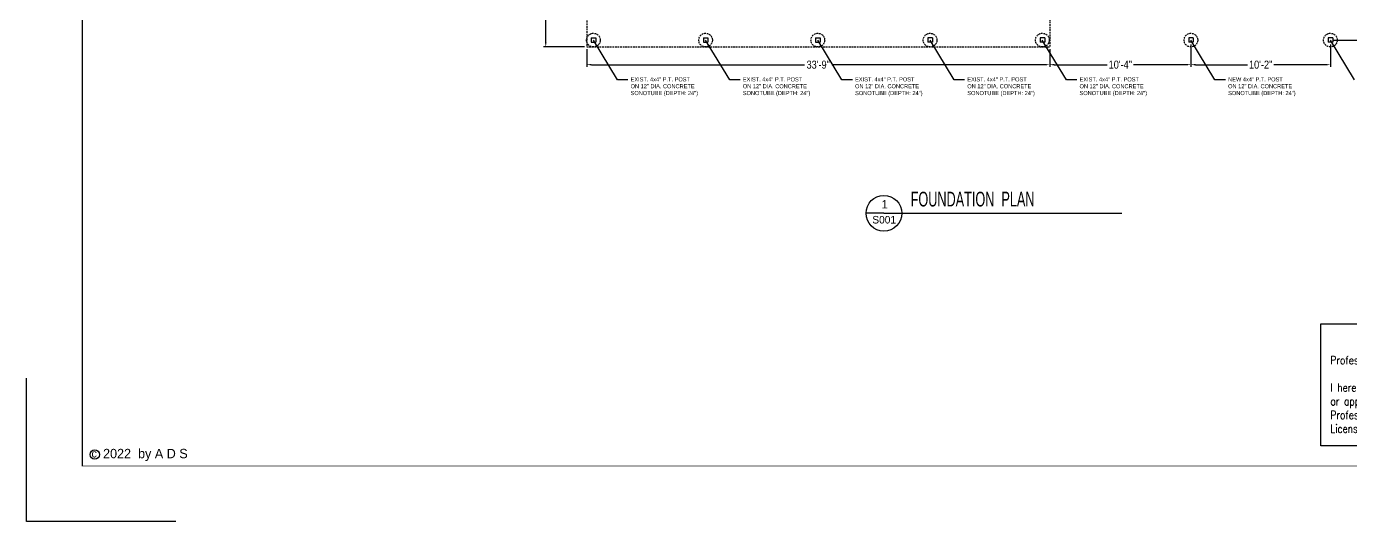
# Model space of a CAD drawing. Header units: inches. Extents: x -1842 to 12195, y -2228 to 2193.
# Drawn here: x 1951 to 3109, y -1028 to -595 of the extents above; entities that cross this region are included whole.
import ezdxf

# ---------------------------------------------------------------- set-up
doc = ezdxf.new("R2010")
doc.units = ezdxf.units.IN
doc.header["$LTSCALE"] = 6
doc.header["$MEASUREMENT"] = 0
doc.linetypes.add('HIDDEN', pattern=[0.375, 0.25, -0.125])
for name, color, linetype in [('ARWALL', 7, 'HIDDEN'), ('FOUNDATION', 1, 'Continuous'), ('Title Block', 7, 'Continuous')]:
    doc.layers.add(name, color=color, linetype=linetype)
doc.styles.add('ARCH', font='romans.shx', dxfattribs={"width": 0.75, "height": 8})
doc.styles.add('ARCHSTYLSHX', font='ARCHSTYL.SHX')
doc.styles.add('HS-DESIGN-PLAN', font='GOTHIC.TTF', dxfattribs={"height": 0.09375})
doc.styles.add('HS-DESIGN-TTLB', font='GOTHIC.TTF')
doc.styles.get("Standard").update_dxf_attribs({"font": 'ARIALN.TTF'})
doc.styles.add('TAGS', font='romans', dxfattribs={"width": 0.8})
doc.dimstyles.new('STANDARD$0', dxfattribs={"dimtxt": 6, "dimasz": 3, "dimexe": 4, "dimexo": 24, "dimgap": 0.5, "dimtad": 1, "dimdec": 1, "dimzin": 3, "dimdsep": 46, "dimlunit": 4, "dimtxsty": 'ARCHSTYLSHX', "dimblk1": 'OBLIQUE', "dimblk2": 'OBLIQUE', "dimsah": 1, "dimcen": 0.0625, "dimdle": 4, "dimadec": 0, "dimazin": 0, "dimtfac": 1, "dimtdec": 1, "dimtofl": 0, "dimtmove": 0, "dimatfit": 3, "dimldrblk": 'OBLIQUE', "dimfxl": 1, "dimfrac": 2, "dimtolj": 1, "dimtzin": 0, "dimlwd": 9, "dimlwe": 13, "dimarcsym": 0})

# ---------------------------------------------------------------- blocks, each defined once
blk = doc.blocks.new('*D195')
at = {"layer": 'Defpoints', "color": 0, "transparency": 16777216}
for p in [(2434.7, -524.4), (2405, -612.5), (2440.9, -612.5)]:
    blk.add_point(p, dxfattribs=at)
at = {"layer": 'Title Block', "color": 3, "lineweight": -2, "transparency": 16777216}
for p, q in [((2432.7, -524.4), (2403, -524.4)), ((2405, -528.4), (2405, -562.9)), ((2405, -608.5), (2405, -573.9)), ((2438.9, -612.5), (2403, -612.5))]:
    blk.add_line(p, q, dxfattribs=at)
at = {"layer": 'Title Block', "color": 3, "transparency": 16777216}
for points in [[(2404.3, -528.4), (2405.7, -528.4), (2405, -524.4)], [(2404.3, -608.5), (2405.7, -608.5), (2405, -612.5)]]:
    blk.add_solid(points, dxfattribs=at)
at = {"layer": 'Title Block', "color": 3, "transparency": 16777216, "insert": (2405, -568.4), "char_height": 7, "attachment_point": 5}
blk.add_mtext('\\A1;7\'-4"', dxfattribs=at)
blk = doc.blocks.new('*D197')
at = {"layer": 'Defpoints', "color": 0, "transparency": 16777216}
for p in [(2440.9, -612.5), (2845.9, -612.5), (2845.9, -628)]:
    blk.add_point(p, dxfattribs=at)
at = {"layer": 'Title Block', "color": 3, "lineweight": -2, "transparency": 16777216}
for p, q in [((2440.9, -614.5), (2440.9, -630)), ((2845.9, -614.5), (2845.9, -630)), ((2444.9, -628), (2631.5, -628)), ((2841.9, -628), (2655.3, -628))]:
    blk.add_line(p, q, dxfattribs=at)
at = {"layer": 'Title Block', "color": 3, "transparency": 16777216}
for points in [[(2444.9, -627.3), (2444.9, -628.7), (2440.9, -628)], [(2841.9, -627.3), (2841.9, -628.7), (2845.9, -628)]]:
    blk.add_solid(points, dxfattribs=at)
at = {"layer": 'Title Block', "color": 3, "transparency": 16777216, "insert": (2643.4, -628), "char_height": 7, "attachment_point": 5}
blk.add_mtext('\\A1;33\'-9"', dxfattribs=at)
blk = doc.blocks.new('*D199')
at = {"layer": 'Defpoints', "color": 0, "transparency": 16777216}
for p in [(3091.5, -570), (3142, -570), (3091.5, -606.5)]:
    blk.add_point(p, dxfattribs=at)
at = {"layer": 'Title Block', "color": 3, "lineweight": -2, "transparency": 16777216}
for p, q in [((3093.5, -570), (3144, -570)), ((3142, -574), (3142, -582.7)), ((3142, -602.5), (3142, -593.8)), ((3093.5, -606.5), (3144, -606.5))]:
    blk.add_line(p, q, dxfattribs=at)
at = {"layer": 'Title Block', "color": 3, "transparency": 16777216}
for points in [[(3141.3, -574), (3142.7, -574), (3142, -570)], [(3141.3, -602.5), (3142.7, -602.5), (3142, -606.5)]]:
    blk.add_solid(points, dxfattribs=at)
at = {"layer": 'Title Block', "color": 3, "transparency": 16777216, "insert": (3142, -588.2), "char_height": 7, "attachment_point": 5}
blk.add_mtext("\\A1;3'", dxfattribs=at)
blk = doc.blocks.new('*D200')
at = {"layer": 'Defpoints', "color": 0, "transparency": 16777216}
for p in [(2969.5, -608.4), (3091.5, -608.4), (2969.5, -628)]:
    blk.add_point(p, dxfattribs=at)
at = {"layer": 'Title Block', "color": 3, "lineweight": -2, "transparency": 16777216}
for p, q in [((2969.5, -610.4), (2969.5, -630)), ((3091.5, -610.4), (3091.5, -630)), ((2973.5, -628), (3018.9, -628)), ((3087.5, -628), (3042.1, -628))]:
    blk.add_line(p, q, dxfattribs=at)
at = {"layer": 'Title Block', "color": 3, "transparency": 16777216}
for points in [[(2973.5, -627.3), (2973.5, -628.7), (2969.5, -628)], [(3087.5, -627.3), (3087.5, -628.7), (3091.5, -628)]]:
    blk.add_solid(points, dxfattribs=at)
at = {"layer": 'Title Block', "color": 3, "transparency": 16777216, "insert": (3030.5, -628), "char_height": 7, "attachment_point": 5}
blk.add_mtext('\\A1;10\'-2"', dxfattribs=at)
blk = doc.blocks.new('*D201')
at = {"layer": 'Defpoints', "color": 0, "transparency": 16777216}
for p in [(2845.9, -612.5), (2969.5, -608.4), (2845.9, -628)]:
    blk.add_point(p, dxfattribs=at)
at = {"layer": 'Title Block', "color": 3, "lineweight": -2, "transparency": 16777216}
for p, q in [((2969.5, -610.4), (2969.5, -630)), ((2845.9, -614.5), (2845.9, -630)), ((2849.9, -628), (2896.1, -628)), ((2965.5, -628), (2919.3, -628))]:
    blk.add_line(p, q, dxfattribs=at)
at = {"layer": 'Title Block', "color": 3, "transparency": 16777216}
for points in [[(2849.9, -627.3), (2849.9, -628.7), (2845.9, -628)], [(2965.5, -627.3), (2965.5, -628.7), (2969.5, -628)]]:
    blk.add_solid(points, dxfattribs=at)
at = {"layer": 'Title Block', "color": 3, "transparency": 16777216, "insert": (2907.7, -628), "char_height": 7, "attachment_point": 5}
blk.add_mtext('\\A1;10\'-4"', dxfattribs=at)

msp = doc.modelspace()

# ---------------------------------------------------------------- linework, layer by layer
for q in [(2685.2439604, -758.1162746), (2685.2439604, -758.1162746), (2909.0705154, -758.1162746), (2909.0705154, -758.1162746)]:
    msp.add_line((2700.8743489, -758.1162746), q)
msp.add_lwpolyline([(1998.8759753, 147.0156656, 0.5, 0.5, 0), (3493.93521, 147.0156656, 0, 0, 0), (3493.93521, -979.4335558, 0.5, 0.5, 0), (1998.8759753, -979.4335558, 0.5, 0.5, 0)], format="xyseb")
at = {"const_width": 0.5}
msp.add_lwpolyline([(1999.2759753, -979.4335558), (1999.2759753, 147.0156656)], dxfattribs=at)
msp.add_lwpolyline([(1999.2759753, -979.4335558), (1999.2759753, 147.0156656)], dxfattribs=at)
msp.add_circle((2700.8743489, -758.1162746), 15.6303885)
msp.add_circle((2700.8743489, -758.1162746), 15.6303885)
at = {"layer": 'ARWALL', "color": 2, "linetype": 'HIDDEN'}
for p, q in [((2440.8707791, -524.4105158), (2440.8707791, -612.4623456)), ((2845.9183875, -570.0105158), (2845.9183875, -612.4623456)), ((2440.8707791, -612.4623456), (2845.9183875, -612.4623456))]:
    msp.add_line(p, q, dxfattribs=at)
for centre in [(2446.6605895, -606.479836), (2544.8605895, -606.479836), (2643.0605895, -606.479836), (2741.2605895, -606.479836), (2839.4605895, -606.479836), (2969.4605895, -606.479836), (3091.4605895, -606.479836)]:
    msp.add_circle(centre, 6, dxfattribs=at)
at = {"layer": 'FOUNDATION'}
for p, q in [((2467.7428673, -641.3008465), (2446.6605895, -606.479836)), ((2467.7428673, -641.3008465), (2446.6605895, -606.479836)), ((2565.9428673, -641.3008465), (2544.8605895, -606.479836)), ((2565.9428673, -641.3008465), (2544.8605895, -606.479836)), ((2664.1428673, -641.3008465), (2643.0605895, -606.479836)), ((2664.1428673, -641.3008465), (2643.0605895, -606.479836)), ((2762.3428673, -641.3008465), (2741.2605895, -606.479836)), ((2762.3428673, -641.3008465), (2741.2605895, -606.479836)), ((2860.5428673, -641.3008465), (2839.4605895, -606.479836)), ((2860.5428673, -641.3008465), (2839.4605895, -606.479836)), ((2990.5428673, -641.3008465), (2969.4605895, -606.479836)), ((2990.5428673, -641.3008465), (2969.4605895, -606.479836)), ((3112.5428673, -641.3008465), (3091.4605895, -606.479836)), ((3112.5428673, -641.3008465), (3091.4605895, -606.479836)), ((2476.9090977, -641.3008465), (2467.7428673, -641.3008465)), ((2476.9090977, -641.3008465), (2467.7428673, -641.3008465)), ((2575.1090977, -641.3008465), (2565.9428673, -641.3008465)), ((2575.1090977, -641.3008465), (2565.9428673, -641.3008465)), ((2673.3090977, -641.3008465), (2664.1428673, -641.3008465)), ((2673.3090977, -641.3008465), (2664.1428673, -641.3008465)), ((2771.5090977, -641.3008465), (2762.3428673, -641.3008465)), ((2771.5090977, -641.3008465), (2762.3428673, -641.3008465)), ((2869.7090977, -641.3008465), (2860.5428673, -641.3008465)), ((2869.7090977, -641.3008465), (2860.5428673, -641.3008465)), ((2999.7090977, -641.3008465), (2990.5428673, -641.3008465)), ((2999.7090977, -641.3008465), (2990.5428673, -641.3008465))]:
    msp.add_line(p, q, dxfattribs=at)
at = {"layer": 'Title Block'}
for p, q in [((1999.2759753, 147.0156656), (1999.2759753, -979.4335558)), ((2444.7276878, -604.4105158), (2448.7276878, -604.4105158)), ((2444.7276878, -604.4105158), (2444.7276878, -608.4105158)), ((2444.7276878, -608.4105158), (2448.7276878, -608.4105158)), ((2448.7276878, -604.4105158), (2448.7276878, -608.4105158)), ((2542.9276878, -604.4105158), (2546.9276878, -604.4105158)), ((2542.9276878, -604.4105158), (2542.9276878, -608.4105158)), ((2542.9276878, -608.4105158), (2546.9276878, -608.4105158)), ((2546.9276878, -604.4105158), (2546.9276878, -608.4105158)), ((2641.1276878, -604.4105158), (2645.1276878, -604.4105158)), ((2641.1276878, -604.4105158), (2641.1276878, -608.4105158)), ((2641.1276878, -608.4105158), (2645.1276878, -608.4105158)), ((2645.1276878, -604.4105158), (2645.1276878, -608.4105158)), ((2645.1276878, -604.4105158), (2645.1276878, -608.4105158)), ((2743.3276878, -604.4105158), (2739.3276878, -604.4105158)), ((2739.3276878, -604.4105158), (2739.3276878, -608.4105158)), ((2743.3276878, -608.4105158), (2739.3276878, -608.4105158)), ((2743.3276878, -604.4105158), (2743.3276878, -608.4105158)), ((2841.5276878, -604.4105158), (2837.5276878, -604.4105158)), ((2837.5276878, -604.4105158), (2837.5276878, -608.4105158)), ((2841.5276878, -608.4105158), (2837.5276878, -608.4105158)), ((2841.5276878, -604.4105158), (2841.5276878, -608.4105158)), ((2971.5276878, -604.4105158), (2967.5276878, -604.4105158)), ((2967.5276878, -604.4105158), (2967.5276878, -608.4105158)), ((2971.5276878, -608.4105158), (2967.5276878, -608.4105158)), ((2971.5276878, -604.4105158), (2971.5276878, -608.4105158)), ((3093.5276878, -604.4105158), (3089.5276878, -604.4105158)), ((3089.5276878, -604.4105158), (3089.5276878, -608.4105158)), ((3093.5276878, -608.4105158), (3089.5276878, -608.4105158)), ((3093.5276878, -604.4105158), (3093.5276878, -608.4105158)), ((1950.6990153, -1028.0105158), (1950.6990153, -902.5200358)), ((1950.6990153, -1028.0105158), (1950.6990153, -902.5200358)), ((1950.6990153, -1028.0105158), (1950.6990153, -902.5200358)), ((1950.6990153, -1028.0105158), (1950.6990153, -902.5200358)), ((1950.6990153, -1028.0105158), (1950.6990153, -902.5200358)), ((1950.6990153, -1028.0105158), (1950.6990153, -902.5200358)), ((1950.6990153, -1028.0105158), (1950.6990153, -902.5200358)), ((1950.6990153, -1028.0105158), (1950.6990153, -902.5200358)), ((2081.5026003, -1028.0105158), (1950.6990153, -1028.0105158)), ((2081.5026003, -1028.0105158), (1950.6990153, -1028.0105158)), ((2081.5026003, -1028.0105158), (1950.6990153, -1028.0105158)), ((2081.5026003, -1028.0105158), (1950.6990153, -1028.0105158)), ((2081.5026003, -1028.0105158), (1950.6990153, -1028.0105158)), ((2081.5026003, -1028.0105158), (1950.6990153, -1028.0105158)), ((2081.5026003, -1028.0105158), (1950.6990153, -1028.0105158)), ((2081.5026003, -1028.0105158), (1950.6990153, -1028.0105158)), ((2081.5026003, -1028.0105158), (1950.6990153, -1028.0105158)), ((2081.5026003, -1028.0105158), (1950.6990153, -1028.0105158)), ((2081.5026003, -1028.0105158), (1950.6990153, -1028.0105158)), ((2081.5026003, -1028.0105158), (1950.6990153, -1028.0105158))]:
    msp.add_line(p, q, dxfattribs=at)
at = {"layer": 'Title Block', "color": 253, "linetype": 'ByBlock', "elevation": -143.9991213}
msp.add_lwpolyline([(3083.0701473, -854.8134768), (3480.5701473, -854.8134768), (3480.5701473, -961.6747268), (3083.0701473, -961.6747268)], close=True, dxfattribs=at)
at = {"layer": 'Title Block'}
msp.add_circle((2010.449654, -969.3406028), 4.0733674, dxfattribs=at)

# ---------------------------------------------------------------- texts
at = {"attachment_point": 1}
for s, insert, char_height, width, style in [('{\\fArial Narrow|b0|i0|c0|p34;EXIST. 4x4" P.T. POST\\PON 12" DIA. CONCRETE\\PSONOTUBE (DEPTH: 24")}', (2479.2328712, -639.0534997), 3.6, 95.507369382, 'HS-DESIGN-TTLB'), ('{\\fArial Narrow|b0|i0|c0|p34;EXIST. 4x4" P.T. POST\\PON 12" DIA. CONCRETE\\PSONOTUBE (DEPTH: 24")}', (2577.4328712, -639.0534997), 3.6, 95.507369382, 'HS-DESIGN-TTLB'), ('{\\fArial Narrow|b0|i0|c0|p34;EXIST. 4x4" P.T. POST\\PON 12" DIA. CONCRETE\\PSONOTUBE (DEPTH: 24")}', (2675.6328712, -639.0534997), 3.6, 95.507369382, 'HS-DESIGN-TTLB'), ('{\\fArial Narrow|b0|i0|c0|p34;EXIST. 4x4" P.T. POST\\PON 12" DIA. CONCRETE\\PSONOTUBE (DEPTH: 24")}', (2773.8328712, -639.0534997), 3.6, 95.507369382, 'HS-DESIGN-TTLB'), ('{\\fArial Narrow|b0|i0|c0|p34;EXIST. 4x4" P.T. POST\\PON 12" DIA. CONCRETE\\PSONOTUBE (DEPTH: 24")}', (2872.0328712, -639.0534997), 3.6, 95.507369382, 'HS-DESIGN-TTLB'), ('{\\fArial Narrow|b0|i0|c0|p34;NEW 4x4" P.T. POST\\PON 12" DIA. CONCRETE\\PSONOTUBE (DEPTH: 24")}', (3002.0328712, -639.0534997), 3.6, 95.507369382, 'HS-DESIGN-TTLB'), ('{\\fArial Narrow|b0|i0|c0|p34;FOUNDATION  PLAN}', (2724.2727578, -739.2526452), 12.9024, 259.624719313, 'ARCH'), ('S001', (2690.7518119, -760.4293293), 6.636168, 136.759967371, 'HS-DESIGN-TTLB')]:
    msp.add_mtext(s, dxfattribs=dict(at, insert=insert, char_height=char_height, width=width, style=style))
at = {"layer": 'Title Block', "attachment_point": 1, "style": 'HS-DESIGN-TTLB'}
for s, insert, char_height, width in [('1', (2698.8749467, -746.4758326), 7.37352, 151.955519302), ('2022  by A D S', (2017.7123926, -964.3762516), 8.229375, 286.020616253)]:
    msp.add_mtext(s, dxfattribs=dict(at, insert=insert, char_height=char_height, width=width))
at = {"layer": 'Title Block', "attachment_point": 1}
for s, width, gutter_width, insert, char_height, style in [('Professional Certification\\P\\PI hereby certify that these documents were prepared\\Por approved by me, and I am a duly licensed\\PProfessional Engineer under the laws of State of Maryland\\PLicense No. 27311,  Expiration Date: 04-22-2024', 727.308226295, 30, (3091.5701473, -883.0747268, -143.9991213), 7.2, 'TAGS'), ('c', 0.213936353, 0.46875, (2007.599749, -964.8780407), 7.05375, 'HS-DESIGN-PLAN')]:
    msp.add_mtext_dynamic_manual_height_columns(s, width=width, gutter_width=gutter_width, heights=[0], dxfattribs=dict(at, insert=insert, char_height=char_height, style=style))

# ---------------------------------------------------------------- dimensions: what is measured, and where the dimension line sits
at = {"layer": 'Title Block'}
for base, p1, p2, picture, middle in [((2405, -612.4623456), (2434.7276878, -524.4105158), (2440.8707791, -612.4623456), '*D195', (2405, -568.4364307)), ((3142, -570.0105158), (3091.4605895, -606.479836), (3091.4605895, -570.0105158), '*D199', (3142, -588.2451759))]:
    dim = msp.add_linear_dim(base=base, p1=p1, p2=p2, angle=90, dimstyle='STANDARD$0', override={"dimtxt": 7, "dimasz": 4, "dimexe": 2, "dimexo": 2, "dimgap": 2, "dimtad": 0, "dimtih": 1, "dimtoh": 1, "dimdec": 0, "dimzin": 0, "dimtxsty": 'Standard', "dimsah": 0, "dimcen": 0.09, "dimdle": 0, "dimclrd": 3, "dimclre": 3, "dimclrt": 3, "dimtdec": 0, "dimfrac": 0, "dimlwd": 65534, "dimlwe": 65534}, dxfattribs=at)
    dim.commit()
    dim.dimension.update_dxf_attribs({"geometry": picture, "text_midpoint": middle})
for base, p1, p2, picture, middle in [((2845.9183875, -628), (2440.8707791, -612.4623456), (2845.9183875, -612.4623456), '*D197', (2643.3945833, -628)), ((2845.9183875, -628), (2969.5276878, -608.4105158), (2845.9183875, -612.4623456), '*D201', (2907.7230376, -628)), ((2969.5276878, -628), (3091.5276878, -608.4105158), (2969.5276878, -608.4105158), '*D200', (3030.5276878, -628))]:
    dim = msp.add_linear_dim(base=base, p1=p1, p2=p2, dimstyle='STANDARD$0', override={"dimtxt": 7, "dimasz": 4, "dimexe": 2, "dimexo": 2, "dimgap": 2, "dimtad": 0, "dimtih": 1, "dimtoh": 1, "dimdec": 0, "dimzin": 0, "dimtxsty": 'Standard', "dimsah": 0, "dimcen": 0.09, "dimdle": 0, "dimclrd": 3, "dimclre": 3, "dimclrt": 3, "dimtdec": 0, "dimfrac": 0, "dimlwd": 65534, "dimlwe": 65534}, dxfattribs=at)
    dim.commit()
    dim.dimension.update_dxf_attribs({"geometry": picture, "text_midpoint": middle})

doc.saveas('drawing.dxf')
